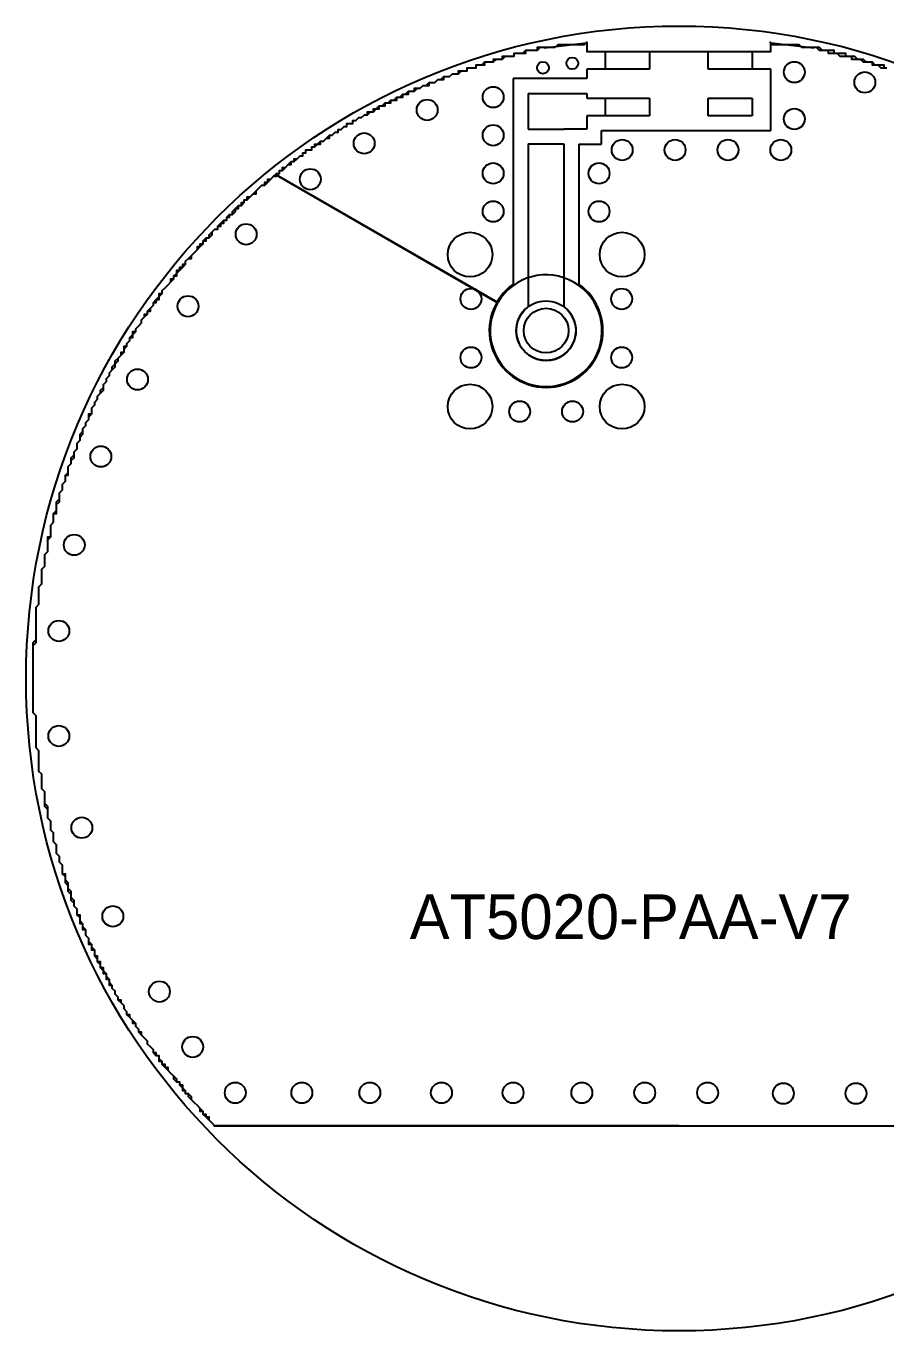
# Model space of a CAD drawing. Extents: x 17203.1 to 17247.6, y -30105.9 to -30061.4.
# Drawn here: x 17203.06 to 17232.37, y -30105.89 to -30061.38 of the extents above; entities that cross this region are included whole.
import ezdxf

# ---------------------------------------------------------------- set-up
doc = ezdxf.new("R2010")
doc.units = 0
for name, color, linetype in [('BOTTOM-METAL', 30, 'CONTINUOUS'), ('CUT', 7, 'CONTINUOUS'), ('HOLE', 7, 'CONTINUOUS'), ('LAND', 10, 'CONTINUOUS'), ('TEXT-TOP', 7, 'CONTINUOUS'), ('TOP-METAL', 5, 'CONTINUOUS'), ('VIA', 82, 'CONTINUOUS')]:
    doc.layers.add(name, color=color, linetype=linetype)

msp = doc.modelspace()

# ---------------------------------------------------------------- linework, layer by layer
at = {"layer": 'BOTTOM-METAL'}
for p, q in [((17219.137, -30070.814), (17211.577, -30066.449)), ((17219.14, -30070.81), (17211.581, -30066.446)), ((17225.316, -30098.885), (17209.463, -30098.885)), ((17225.316, -30098.885), (17241.169, -30098.885))]:
    msp.add_line(p, q, dxfattribs=at)
for points in [[(17220.72, -30062.117), (17222.182, -30061.947)], [(17222.182, -30061.947), (17222.182, -30062.239), (17228.45, -30062.239), (17228.45, -30061.947)], [(17228.45, -30061.947), (17229.912, -30062.117)]]:
    msp.add_lwpolyline(points, dxfattribs=at)
for points in [[(17211.6, -30066.4, 0), (17211.6, -30066.4, 0), (17211.7, -30066.4, 0), (17211.7, -30066.4, 0), (17211.7, -30066.3, 0), (17211.8, -30066.3, 0), (17211.8, -30066.3, 0), (17211.8, -30066.2, 0), (17211.9, -30066.2, 0), (17211.9, -30066.2, 0), (17211.9, -30066.2, 0), (17212, -30066.1, 0), (17212, -30066.1, 0), (17212.1, -30066.1, 0), (17212.1, -30066.1, 0), (17212.1, -30066, 0), (17212.2, -30066, 0), (17212.2, -30066, 0), (17212.2, -30065.9, 0), (17212.3, -30065.9, 0), (17212.3, -30065.9, 0), (17212.3, -30065.9, 0), (17212.4, -30065.8, 0), (17212.4, -30065.8, 0), (17212.5, -30065.8, 0), (17212.5, -30065.8, 0), (17212.5, -30065.7, 0), (17212.6, -30065.7, 0), (17212.6, -30065.7, 0), (17212.6, -30065.6, 0), (17212.7, -30065.6, 0), (17212.7, -30065.6, 0), (17212.8, -30065.6, 0), (17212.8, -30065.5, 0), (17212.8, -30065.5, 0), (17212.9, -30065.5, 0), (17212.9, -30065.5, 0), (17212.9, -30065.4, 0), (17213, -30065.4, 0), (17213, -30065.4, 0), (17213.1, -30065.4, 0), (17213.1, -30065.3, 0), (17213.1, -30065.3, 0), (17213.2, -30065.3, 0), (17213.2, -30065.3, 0), (17213.3, -30065.2, 0), (17213.3, -30065.2, 0), (17213.3, -30065.2, 0), (17213.4, -30065.2, 0), (17213.4, -30065.1, 0), (17213.4, -30065.1, 0), (17213.5, -30065.1, 0), (17213.5, -30065.1, 0), (17213.6, -30065, 0), (17213.6, -30065, 0), (17213.6, -30065, 0), (17213.7, -30065, 0), (17213.7, -30064.9, 0), (17213.8, -30064.9, 0), (17213.8, -30064.9, 0), (17213.8, -30064.9, 0), (17213.9, -30064.8, 0), (17213.9, -30064.8, 0), (17213.9, -30064.8, 0), (17214, -30064.8, 0), (17214, -30064.7, 0), (17214.1, -30064.7, 0), (17214.1, -30064.7, 0), (17214.1, -30064.7, 0), (17214.2, -30064.7, 0), (17214.2, -30064.6, 0), (17214.3, -30064.6, 0), (17214.3, -30064.6, 0), (17214.3, -30064.6, 0), (17214.4, -30064.5, 0), (17214.4, -30064.5, 0), (17214.5, -30064.5, 0), (17214.5, -30064.5, 0), (17214.5, -30064.5, 0), (17214.6, -30064.4, 0), (17214.6, -30064.4, 0), (17214.7, -30064.4, 0), (17214.7, -30064.4, 0), (17214.7, -30064.3, 0), (17214.8, -30064.3, 0), (17214.8, -30064.3, 0), (17214.9, -30064.3, 0), (17214.9, -30064.3, 0), (17214.9, -30064.2, 0), (17215, -30064.2, 0), (17215, -30064.2, 0), (17215.1, -30064.2, 0), (17215.1, -30064.1, 0), (17215.1, -30064.1, 0), (17215.2, -30064.1, 0), (17215.2, -30064.1, 0), (17215.3, -30064.1, 0), (17215.3, -30064, 0), (17215.3, -30064, 0), (17215.4, -30064, 0), (17215.4, -30064, 0), (17215.5, -30064, 0), (17215.5, -30063.9, 0), (17215.6, -30063.9, 0), (17215.6, -30063.9, 0), (17215.6, -30063.9, 0), (17215.7, -30063.9, 0), (17215.7, -30063.8, 0), (17215.8, -30063.8, 0), (17215.8, -30063.8, 0), (17215.8, -30063.8, 0), (17215.9, -30063.8, 0), (17215.9, -30063.7, 0), (17216, -30063.7, 0), (17216, -30063.7, 0), (17216, -30063.7, 0), (17216.1, -30063.7, 0), (17216.1, -30063.6, 0), (17216.2, -30063.6, 0), (17216.2, -30063.6, 0), (17216.3, -30063.6, 0), (17216.3, -30063.6, 0), (17216.3, -30063.5, 0), (17216.4, -30063.5, 0), (17216.4, -30063.5, 0), (17216.5, -30063.5, 0), (17216.5, -30063.5, 0), (17216.5, -30063.5, 0), (17216.6, -30063.4, 0), (17216.6, -30063.4, 0), (17216.7, -30063.4, 0), (17216.7, -30063.4, 0), (17216.8, -30063.4, 0), (17216.8, -30063.3, 0), (17216.8, -30063.3, 0), (17216.9, -30063.3, 0), (17216.9, -30063.3, 0), (17217, -30063.3, 0), (17217, -30063.3, 0), (17217.1, -30063.2, 0), (17217.1, -30063.2, 0), (17217.1, -30063.2, 0), (17217.2, -30063.2, 0), (17217.2, -30063.2, 0), (17217.3, -30063.2, 0), (17217.3, -30063.1, 0), (17217.4, -30063.1, 0), (17217.4, -30063.1, 0), (17217.4, -30063.1, 0), (17217.5, -30063.1, 0), (17217.5, -30063.1, 0), (17217.6, -30063, 0), (17217.6, -30063, 0), (17217.7, -30063, 0), (17217.7, -30063, 0), (17217.7, -30063, 0), (17217.8, -30063, 0), (17217.8, -30062.9, 0), (17217.9, -30062.9, 0), (17217.9, -30062.9, 0), (17218, -30062.9, 0), (17218, -30062.9, 0), (17218, -30062.9, 0), (17218.1, -30062.9, 0), (17218.1, -30062.8, 0), (17218.2, -30062.8, 0), (17218.2, -30062.8, 0), (17218.3, -30062.8, 0), (17218.3, -30062.8, 0), (17218.3, -30062.8, 0), (17218.4, -30062.8, 0), (17218.4, -30062.7, 0), (17218.5, -30062.7, 0), (17218.5, -30062.7, 0), (17218.6, -30062.7, 0), (17218.6, -30062.7, 0), (17218.6, -30062.7, 0), (17218.7, -30062.7, 0), (17218.7, -30062.6, 0), (17218.8, -30062.6, 0), (17218.8, -30062.6, 0), (17218.9, -30062.6, 0), (17218.9, -30062.6, 0), (17219, -30062.6, 0), (17219, -30062.6, 0), (17219, -30062.5, 0), (17219.1, -30062.5, 0), (17219.1, -30062.5, 0), (17219.2, -30062.5, 0), (17219.2, -30062.5, 0), (17219.3, -30062.5, 0), (17219.3, -30062.5, 0), (17219.3, -30062.4, 0), (17219.4, -30062.4, 0), (17219.4, -30062.4, 0), (17219.5, -30062.4, 0), (17219.5, -30062.4, 0), (17219.6, -30062.4, 0), (17219.6, -30062.4, 0), (17219.7, -30062.4, 0), (17219.7, -30062.3, 0), (17219.7, -30062.3, 0), (17219.8, -30062.3, 0), (17219.8, -30062.3, 0), (17219.9, -30062.3, 0), (17219.9, -30062.3, 0), (17220, -30062.3, 0), (17220, -30062.3, 0), (17220.1, -30062.3, 0), (17220.1, -30062.2, 0), (17220.1, -30062.2, 0), (17220.2, -30062.2, 0), (17220.2, -30062.2, 0), (17220.3, -30062.2, 0), (17220.3, -30062.2, 0), (17220.4, -30062.2, 0), (17220.4, -30062.2, 0), (17220.5, -30062.2, 0), (17220.5, -30062.2, 0), (17220.5, -30062.1, 0), (17220.6, -30062.1, 0), (17220.6, -30062.1, 0), (17220.7, -30062.1, 0), (17220.7, -30062.1, 0), (17220.8, -30062.1, 0), (17220.8, -30062.1, 0), (17220.9, -30062.1, 0), (17220.9, -30062.1, 0), (17221, -30062.1, 0), (17221, -30062.1, 0), (17221, -30062.1, 0), (17221.1, -30062.1, 0), (17221.1, -30062.1, 0), (17221.2, -30062, 0), (17221.2, -30062, 0), (17221.3, -30062, 0), (17221.3, -30062, 0), (17221.4, -30062, 0), (17221.4, -30062, 0), (17221.5, -30062, 0), (17221.5, -30062, 0), (17221.5, -30062, 0), (17221.6, -30062, 0), (17221.6, -30062, 0), (17221.7, -30062, 0), (17221.7, -30062, 0), (17221.8, -30062, 0), (17221.8, -30062, 0), (17221.9, -30062, 0), (17221.9, -30062, 0), (17222, -30062, 0), (17222, -30062, 0), (17222, -30062, 0), (17222.1, -30062, 0), (17222.1, -30062, 0), (17222.2, -30061.9, 0)], [(17228.4, -30061.9, 0), (17228.5, -30062, 0), (17228.6, -30062, 0), (17228.7, -30062, 0), (17228.8, -30062, 0), (17228.8, -30062, 0), (17228.9, -30062, 0), (17229, -30062, 0), (17229.1, -30062, 0), (17229.2, -30062, 0), (17229.2, -30062, 0), (17229.3, -30062, 0), (17229.4, -30062, 0), (17229.5, -30062.1, 0), (17229.6, -30062.1, 0), (17229.6, -30062.1, 0), (17229.7, -30062.1, 0), (17229.8, -30062.1, 0), (17229.9, -30062.1, 0), (17229.9, -30062.1, 0), (17230, -30062.1, 0), (17230.1, -30062.1, 0), (17230.2, -30062.2, 0), (17230.3, -30062.2, 0), (17230.3, -30062.2, 0), (17230.4, -30062.2, 0), (17230.5, -30062.2, 0), (17230.6, -30062.2, 0), (17230.6, -30062.3, 0), (17230.7, -30062.3, 0), (17230.8, -30062.3, 0), (17230.9, -30062.3, 0), (17231, -30062.3, 0), (17231, -30062.4, 0), (17231.1, -30062.4, 0), (17231.2, -30062.4, 0), (17231.3, -30062.4, 0), (17231.3, -30062.4, 0), (17231.4, -30062.5, 0), (17231.5, -30062.5, 0), (17231.6, -30062.5, 0), (17231.6, -30062.5, 0), (17231.7, -30062.6, 0), (17231.8, -30062.6, 0), (17231.9, -30062.6, 0), (17231.9, -30062.6, 0), (17232, -30062.7, 0), (17232.1, -30062.7, 0), (17232.2, -30062.7, 0), (17232.3, -30062.7, 0), (17232.3, -30062.8, 0), (17232.4, -30062.8, 0)], [(17209.5, -30098.9, 0), (17209.4, -30098.8, 0), (17209.3, -30098.7, 0), (17209.3, -30098.6, 0), (17209.2, -30098.6, 0), (17209.1, -30098.5, 0), (17209.1, -30098.4, 0), (17209, -30098.3, 0), (17208.9, -30098.2, 0), (17208.9, -30098.2, 0), (17208.8, -30098.1, 0), (17208.7, -30098, 0), (17208.7, -30097.9, 0), (17208.6, -30097.8, 0), (17208.5, -30097.8, 0), (17208.5, -30097.7, 0), (17208.4, -30097.6, 0), (17208.3, -30097.5, 0), (17208.3, -30097.4, 0), (17208.2, -30097.4, 0), (17208.1, -30097.3, 0), (17208.1, -30097.2, 0), (17208, -30097.1, 0), (17207.9, -30097, 0), (17207.9, -30096.9, 0), (17207.8, -30096.9, 0), (17207.7, -30096.8, 0), (17207.7, -30096.7, 0), (17207.6, -30096.6, 0), (17207.6, -30096.5, 0), (17207.5, -30096.5, 0), (17207.4, -30096.4, 0), (17207.4, -30096.3, 0), (17207.3, -30096.2, 0), (17207.2, -30096.1, 0), (17207.2, -30096, 0), (17207.1, -30095.9, 0), (17207.1, -30095.9, 0), (17207, -30095.8, 0), (17206.9, -30095.7, 0), (17206.9, -30095.6, 0), (17206.8, -30095.5, 0), (17206.8, -30095.4, 0), (17206.7, -30095.3, 0), (17206.7, -30095.3, 0), (17206.6, -30095.2, 0), (17206.5, -30095.1, 0), (17206.5, -30095, 0), (17206.4, -30094.9, 0), (17206.4, -30094.8, 0), (17206.3, -30094.7, 0), (17206.3, -30094.6, 0), (17206.2, -30094.6, 0), (17206.2, -30094.5, 0), (17206.1, -30094.4, 0), (17206.1, -30094.3, 0), (17206, -30094.2, 0), (17206, -30094.1, 0), (17205.9, -30094, 0), (17205.9, -30093.9, 0), (17205.8, -30093.8, 0), (17205.8, -30093.7, 0), (17205.7, -30093.6, 0), (17205.7, -30093.6, 0), (17205.6, -30093.5, 0), (17205.6, -30093.4, 0), (17205.5, -30093.3, 0), (17205.5, -30093.2, 0), (17205.4, -30093.1, 0), (17205.4, -30093, 0), (17205.4, -30092.9, 0), (17205.3, -30092.8, 0), (17205.3, -30092.7, 0), (17205.2, -30092.6, 0), (17205.2, -30092.5, 0), (17205.1, -30092.4, 0), (17205.1, -30092.3, 0), (17205.1, -30092.2, 0), (17205, -30092.1, 0), (17205, -30092, 0), (17204.9, -30091.9, 0), (17204.9, -30091.8, 0), (17204.9, -30091.7, 0), (17204.8, -30091.7, 0), (17204.8, -30091.6, 0), (17204.8, -30091.5, 0), (17204.7, -30091.4, 0), (17204.7, -30091.3, 0), (17204.6, -30091.2, 0), (17204.6, -30091.1, 0), (17204.6, -30091, 0), (17204.5, -30090.9, 0), (17204.5, -30090.8, 0), (17204.5, -30090.7, 0), (17204.4, -30090.6, 0), (17204.4, -30090.5, 0), (17204.4, -30090.4, 0), (17204.3, -30090.3, 0), (17204.3, -30090.2, 0), (17204.3, -30090.1, 0), (17204.3, -30090, 0), (17204.2, -30089.9, 0), (17204.2, -30089.8, 0), (17204.2, -30089.7, 0), (17204.1, -30089.6, 0), (17204.1, -30089.5, 0), (17204.1, -30089.4, 0), (17204.1, -30089.3, 0), (17204, -30089.2, 0), (17204, -30089.1, 0), (17204, -30089, 0), (17204, -30088.9, 0), (17203.9, -30088.8, 0), (17203.9, -30088.7, 0), (17203.9, -30088.6, 0), (17203.9, -30088.5, 0), (17203.8, -30088.4, 0), (17203.8, -30088.3, 0), (17203.8, -30088.2, 0), (17203.8, -30088.1, 0), (17203.7, -30088, 0), (17203.7, -30087.9, 0), (17203.7, -30087.8, 0), (17203.7, -30087.7, 0), (17203.7, -30087.5, 0), (17203.6, -30087.4, 0), (17203.6, -30087.3, 0), (17203.6, -30087.2, 0), (17203.6, -30087.1, 0), (17203.6, -30087, 0), (17203.6, -30086.9, 0), (17203.5, -30086.8, 0), (17203.5, -30086.7, 0), (17203.5, -30086.6, 0), (17203.5, -30086.5, 0), (17203.5, -30086.4, 0), (17203.5, -30086.3, 0), (17203.5, -30086.2, 0), (17203.5, -30086.1, 0), (17203.4, -30086, 0), (17203.4, -30085.9, 0), (17203.4, -30085.8, 0), (17203.4, -30085.7, 0), (17203.4, -30085.6, 0), (17203.4, -30085.5, 0), (17203.4, -30085.4, 0), (17203.4, -30085.3, 0), (17203.4, -30085.2, 0), (17203.4, -30085.1, 0), (17203.4, -30085, 0), (17203.4, -30084.9, 0), (17203.3, -30084.8, 0), (17203.3, -30084.6, 0), (17203.3, -30084.5, 0), (17203.3, -30084.4, 0), (17203.3, -30084.3, 0), (17203.3, -30084.2, 0), (17203.3, -30084.1, 0), (17203.3, -30084, 0), (17203.3, -30083.9, 0), (17203.3, -30083.8, 0), (17203.3, -30083.7, 0), (17203.3, -30083.6, 0), (17203.3, -30083.5, 0), (17203.3, -30083.4, 0), (17203.3, -30083.3, 0), (17203.3, -30083.2, 0), (17203.3, -30083.1, 0), (17203.3, -30083, 0), (17203.3, -30082.9, 0), (17203.3, -30082.8, 0), (17203.3, -30082.7, 0), (17203.3, -30082.6, 0), (17203.3, -30082.5, 0), (17203.4, -30082.4, 0), (17203.4, -30082.3, 0), (17203.4, -30082.1, 0), (17203.4, -30082, 0), (17203.4, -30081.9, 0), (17203.4, -30081.8, 0), (17203.4, -30081.7, 0), (17203.4, -30081.6, 0), (17203.4, -30081.5, 0), (17203.4, -30081.4, 0), (17203.4, -30081.3, 0), (17203.4, -30081.2, 0), (17203.5, -30081.1, 0), (17203.5, -30081, 0), (17203.5, -30080.9, 0), (17203.5, -30080.8, 0), (17203.5, -30080.7, 0), (17203.5, -30080.6, 0), (17203.5, -30080.5, 0), (17203.6, -30080.4, 0), (17203.6, -30080.3, 0), (17203.6, -30080.2, 0), (17203.6, -30080.1, 0), (17203.6, -30080, 0), (17203.6, -30079.9, 0), (17203.7, -30079.8, 0), (17203.7, -30079.7, 0), (17203.7, -30079.6, 0), (17203.7, -30079.5, 0), (17203.7, -30079.4, 0), (17203.8, -30079.3, 0), (17203.8, -30079.2, 0), (17203.8, -30079.1, 0), (17203.8, -30079, 0), (17203.8, -30078.9, 0), (17203.9, -30078.8, 0), (17203.9, -30078.6, 0), (17203.9, -30078.5, 0), (17203.9, -30078.4, 0), (17204, -30078.3, 0), (17204, -30078.2, 0), (17204, -30078.1, 0), (17204, -30078, 0), (17204.1, -30077.9, 0), (17204.1, -30077.8, 0), (17204.1, -30077.7, 0), (17204.1, -30077.6, 0), (17204.2, -30077.5, 0), (17204.2, -30077.4, 0), (17204.2, -30077.3, 0), (17204.3, -30077.2, 0), (17204.3, -30077.1, 0), (17204.3, -30077, 0), (17204.4, -30076.9, 0), (17204.4, -30076.8, 0), (17204.4, -30076.7, 0), (17204.5, -30076.6, 0), (17204.5, -30076.5, 0), (17204.5, -30076.4, 0), (17204.6, -30076.3, 0), (17204.6, -30076.3, 0), (17204.6, -30076.2, 0), (17204.7, -30076.1, 0), (17204.7, -30076, 0), (17204.7, -30075.9, 0), (17204.8, -30075.8, 0), (17204.8, -30075.7, 0), (17204.8, -30075.6, 0), (17204.9, -30075.5, 0), (17204.9, -30075.4, 0), (17205, -30075.3, 0), (17205, -30075.2, 0), (17205, -30075.1, 0), (17205.1, -30075, 0), (17205.1, -30074.9, 0), (17205.2, -30074.8, 0), (17205.2, -30074.7, 0), (17205.3, -30074.6, 0), (17205.3, -30074.5, 0), (17205.3, -30074.4, 0), (17205.4, -30074.3, 0), (17205.4, -30074.2, 0), (17205.5, -30074.1, 0), (17205.5, -30074, 0), (17205.6, -30073.9, 0), (17205.6, -30073.9, 0), (17205.7, -30073.8, 0), (17205.7, -30073.7, 0), (17205.7, -30073.6, 0), (17205.8, -30073.5, 0), (17205.8, -30073.4, 0), (17205.9, -30073.3, 0), (17205.9, -30073.2, 0), (17206, -30073.1, 0), (17206, -30073, 0), (17206.1, -30072.9, 0), (17206.1, -30072.8, 0), (17206.2, -30072.7, 0), (17206.2, -30072.7, 0), (17206.3, -30072.6, 0), (17206.4, -30072.5, 0), (17206.4, -30072.4, 0), (17206.5, -30072.3, 0), (17206.5, -30072.2, 0), (17206.6, -30072.1, 0), (17206.6, -30072, 0), (17206.7, -30071.9, 0), (17206.7, -30071.9, 0), (17206.8, -30071.8, 0), (17206.8, -30071.7, 0), (17206.9, -30071.6, 0), (17207, -30071.5, 0), (17207, -30071.4, 0), (17207.1, -30071.3, 0), (17207.1, -30071.2, 0), (17207.2, -30071.2, 0), (17207.2, -30071.1, 0), (17207.3, -30071, 0), (17207.4, -30070.9, 0), (17207.4, -30070.8, 0), (17207.5, -30070.7, 0), (17207.6, -30070.7, 0), (17207.6, -30070.6, 0), (17207.7, -30070.5, 0), (17207.7, -30070.4, 0), (17207.8, -30070.3, 0), (17207.9, -30070.2, 0), (17207.9, -30070.2, 0), (17208, -30070.1, 0), (17208.1, -30070, 0), (17208.1, -30069.9, 0), (17208.2, -30069.8, 0), (17208.3, -30069.7, 0), (17208.3, -30069.7, 0), (17208.4, -30069.6, 0), (17208.5, -30069.5, 0), (17208.5, -30069.4, 0), (17208.6, -30069.3, 0), (17208.7, -30069.3, 0), (17208.7, -30069.2, 0), (17208.8, -30069.1, 0), (17208.9, -30069, 0), (17208.9, -30069, 0), (17209, -30068.9, 0), (17209.1, -30068.8, 0), (17209.1, -30068.7, 0), (17209.2, -30068.6, 0), (17209.3, -30068.6, 0), (17209.4, -30068.5, 0), (17209.4, -30068.4, 0), (17209.5, -30068.3, 0), (17209.6, -30068.3, 0), (17209.6, -30068.2, 0), (17209.7, -30068.1, 0), (17209.8, -30068, 0), (17209.9, -30068, 0), (17209.9, -30067.9, 0), (17210, -30067.8, 0), (17210.1, -30067.8, 0), (17210.2, -30067.7, 0), (17210.2, -30067.6, 0), (17210.3, -30067.5, 0), (17210.4, -30067.5, 0), (17210.5, -30067.4, 0), (17210.5, -30067.3, 0), (17210.6, -30067.3, 0), (17210.7, -30067.2, 0), (17210.8, -30067.1, 0), (17210.9, -30067.1, 0), (17210.9, -30067, 0), (17211, -30066.9, 0), (17211.1, -30066.8, 0), (17211.2, -30066.8, 0), (17211.3, -30066.7, 0), (17211.3, -30066.6, 0), (17211.4, -30066.6, 0), (17211.5, -30066.5, 0), (17211.6, -30066.4, 0)]]:
    msp.add_polyline3d(points, dxfattribs=at)
msp.add_circle((17220.787, -30071.767), 1.016, dxfattribs=at)
msp.add_arc((17220.787, -30071.767), 1.905, 150, 149.8472, dxfattribs=at)
at = {"layer": 'CUT'}
msp.add_circle((17225.316, -30083.631), 22.254, dxfattribs=at)
at = {"layer": 'HOLE'}
for centre in [(17218.198, -30069.173), (17223.38, -30069.173), (17220.789, -30071.764), (17218.198, -30074.355), (17223.38, -30074.355)]:
    msp.add_circle(centre, 0.762, dxfattribs=at)
at = {"layer": 'LAND'}
for p, q in [((17222.816, -30062.239), (17224.316, -30062.239)), ((17222.816, -30062.841), (17222.816, -30062.239)), ((17224.316, -30062.239), (17224.316, -30062.841)), ((17226.316, -30062.239), (17227.816, -30062.239)), ((17226.316, -30062.841), (17226.316, -30062.239)), ((17227.816, -30062.239), (17227.816, -30062.841)), ((17224.316, -30062.841), (17222.816, -30062.841)), ((17227.816, -30062.841), (17226.316, -30062.841)), ((17222.816, -30063.841), (17224.316, -30063.841)), ((17222.816, -30064.443), (17222.816, -30063.841)), ((17224.316, -30063.841), (17224.316, -30064.443)), ((17226.316, -30063.841), (17227.816, -30063.841)), ((17226.316, -30064.443), (17226.316, -30063.841)), ((17227.816, -30063.841), (17227.816, -30064.443)), ((17224.316, -30064.443), (17222.816, -30064.443)), ((17227.816, -30064.443), (17226.316, -30064.443))]:
    msp.add_line(p, q, dxfattribs=at)
at = {"layer": 'TOP-METAL'}
for p, q in [((17222.182, -30061.947), (17222.182, -30062.239)), ((17228.45, -30062.239), (17228.45, -30061.947)), ((17222.182, -30062.239), (17224.316, -30062.239)), ((17224.316, -30062.239), (17224.316, -30062.841)), ((17226.316, -30062.841), (17226.316, -30062.239)), ((17226.316, -30062.239), (17228.45, -30062.239)), ((17224.316, -30062.841), (17222.182, -30062.841)), ((17222.182, -30062.841), (17222.182, -30063.167)), ((17228.45, -30062.841), (17226.316, -30062.841)), ((17228.45, -30064.943), (17228.45, -30062.841)), ((17219.671, -30063.162), (17219.671, -30070.18)), ((17222.182, -30063.167), (17219.671, -30063.167)), ((17220.179, -30063.675), (17222.182, -30063.675)), ((17220.179, -30063.675), (17220.179, -30064.895)), ((17222.182, -30063.675), (17222.182, -30063.841)), ((17222.182, -30063.841), (17224.316, -30063.841)), ((17224.316, -30063.841), (17224.316, -30064.443)), ((17226.316, -30063.841), (17227.816, -30063.841)), ((17226.316, -30064.443), (17226.316, -30063.841)), ((17227.816, -30063.841), (17227.816, -30064.443)), ((17224.316, -30064.443), (17222.182, -30064.443)), ((17222.182, -30064.443), (17222.182, -30064.895)), ((17227.816, -30064.443), (17226.316, -30064.443)), ((17220.179, -30064.895), (17221.398, -30064.895)), ((17222.182, -30064.895), (17221.398, -30064.895)), ((17222.682, -30065.403), (17222.682, -30064.943)), ((17222.682, -30064.943), (17228.45, -30064.943)), ((17220.179, -30065.395), (17220.179, -30070.946)), ((17220.179, -30065.395), (17221.398, -30065.395)), ((17221.398, -30065.395), (17221.398, -30070.946)), ((17221.906, -30065.403), (17222.682, -30065.403)), ((17221.906, -30065.403), (17221.906, -30070.18)), ((17209.463, -30098.885), (17241.169, -30098.885))]:
    msp.add_line(p, q, dxfattribs=at)
for points in [[(17220.72, -30062.117), (17222.182, -30061.947)], [(17228.45, -30061.947), (17229.912, -30062.117)]]:
    msp.add_lwpolyline(points, dxfattribs=at)
for points in [[(17209.5, -30098.9, 0), (17209.4, -30098.8, 0), (17209.4, -30098.8, 0), (17209.3, -30098.7, 0), (17209.3, -30098.7, 0), (17209.2, -30098.6, 0), (17209.2, -30098.5, 0), (17209.1, -30098.5, 0), (17209.1, -30098.4, 0), (17209, -30098.4, 0), (17209, -30098.3, 0), (17208.9, -30098.2, 0), (17208.9, -30098.2, 0), (17208.8, -30098.1, 0), (17208.8, -30098.1, 0), (17208.7, -30098, 0), (17208.7, -30098, 0), (17208.6, -30097.9, 0), (17208.6, -30097.8, 0), (17208.5, -30097.8, 0), (17208.5, -30097.7, 0), (17208.4, -30097.7, 0), (17208.4, -30097.6, 0), (17208.4, -30097.5, 0), (17208.3, -30097.5, 0), (17208.3, -30097.4, 0), (17208.2, -30097.4, 0), (17208.2, -30097.3, 0), (17208.1, -30097.2, 0), (17208.1, -30097.2, 0), (17208, -30097.1, 0), (17208, -30097.1, 0), (17207.9, -30097, 0), (17207.9, -30097, 0), (17207.8, -30096.9, 0), (17207.8, -30096.8, 0), (17207.7, -30096.8, 0), (17207.7, -30096.7, 0), (17207.6, -30096.7, 0), (17207.6, -30096.6, 0), (17207.6, -30096.5, 0), (17207.5, -30096.5, 0), (17207.5, -30096.4, 0), (17207.4, -30096.4, 0), (17207.4, -30096.3, 0), (17207.3, -30096.2, 0), (17207.3, -30096.2, 0), (17207.2, -30096.1, 0), (17207.2, -30096, 0), (17207.2, -30096, 0), (17207.1, -30095.9, 0), (17207.1, -30095.9, 0), (17207, -30095.8, 0), (17207, -30095.7, 0), (17206.9, -30095.7, 0), (17206.9, -30095.6, 0), (17206.9, -30095.6, 0), (17206.8, -30095.5, 0), (17206.8, -30095.4, 0), (17206.7, -30095.4, 0), (17206.7, -30095.3, 0), (17206.6, -30095.2, 0), (17206.6, -30095.2, 0), (17206.6, -30095.1, 0), (17206.5, -30095.1, 0), (17206.5, -30095, 0), (17206.4, -30094.9, 0), (17206.4, -30094.9, 0), (17206.4, -30094.8, 0), (17206.3, -30094.7, 0), (17206.3, -30094.7, 0), (17206.2, -30094.6, 0), (17206.2, -30094.5, 0), (17206.2, -30094.5, 0), (17206.1, -30094.4, 0), (17206.1, -30094.3, 0), (17206.1, -30094.3, 0), (17206, -30094.2, 0), (17206, -30094.1, 0), (17205.9, -30094.1, 0), (17205.9, -30094, 0), (17205.9, -30093.9, 0), (17205.8, -30093.9, 0), (17205.8, -30093.8, 0), (17205.8, -30093.7, 0), (17205.7, -30093.7, 0), (17205.7, -30093.6, 0), (17205.7, -30093.5, 0), (17205.6, -30093.5, 0), (17205.6, -30093.4, 0), (17205.6, -30093.3, 0), (17205.5, -30093.3, 0), (17205.5, -30093.2, 0), (17205.5, -30093.1, 0), (17205.4, -30093.1, 0), (17205.4, -30093, 0), (17205.4, -30092.9, 0), (17205.3, -30092.9, 0), (17205.3, -30092.8, 0), (17205.3, -30092.7, 0), (17205.2, -30092.7, 0), (17205.2, -30092.6, 0), (17205.2, -30092.5, 0), (17205.2, -30092.5, 0), (17205.1, -30092.4, 0), (17205.1, -30092.3, 0), (17205.1, -30092.2, 0), (17205, -30092.2, 0), (17205, -30092.1, 0), (17205, -30092, 0), (17204.9, -30092, 0), (17204.9, -30091.9, 0), (17204.9, -30091.8, 0), (17204.9, -30091.8, 0), (17204.8, -30091.7, 0), (17204.8, -30091.6, 0), (17204.8, -30091.5, 0), (17204.8, -30091.5, 0), (17204.7, -30091.4, 0), (17204.7, -30091.3, 0), (17204.7, -30091.3, 0), (17204.7, -30091.2, 0), (17204.6, -30091.1, 0), (17204.6, -30091, 0), (17204.6, -30091, 0), (17204.6, -30090.9, 0), (17204.5, -30090.8, 0), (17204.5, -30090.8, 0), (17204.5, -30090.7, 0), (17204.5, -30090.6, 0), (17204.4, -30090.5, 0), (17204.4, -30090.5, 0), (17204.4, -30090.4, 0), (17204.4, -30090.3, 0), (17204.3, -30090.3, 0), (17204.3, -30090.2, 0), (17204.3, -30090.1, 0), (17204.3, -30090, 0), (17204.3, -30090, 0), (17204.2, -30089.9, 0), (17204.2, -30089.8, 0), (17204.2, -30089.7, 0), (17204.2, -30089.7, 0), (17204.1, -30089.6, 0), (17204.1, -30089.5, 0), (17204.1, -30089.5, 0), (17204.1, -30089.4, 0), (17204.1, -30089.3, 0), (17204, -30089.2, 0), (17204, -30089.2, 0), (17204, -30089.1, 0), (17204, -30089, 0), (17204, -30088.9, 0), (17204, -30088.9, 0), (17203.9, -30088.8, 0), (17203.9, -30088.7, 0), (17203.9, -30088.6, 0), (17203.9, -30088.6, 0), (17203.9, -30088.5, 0), (17203.8, -30088.4, 0), (17203.8, -30088.4, 0), (17203.8, -30088.3, 0), (17203.8, -30088.2, 0), (17203.8, -30088.1, 0), (17203.8, -30088.1, 0), (17203.8, -30088, 0), (17203.7, -30087.9, 0), (17203.7, -30087.8, 0), (17203.7, -30087.8, 0), (17203.7, -30087.7, 0), (17203.7, -30087.6, 0), (17203.7, -30087.5, 0), (17203.7, -30087.5, 0), (17203.6, -30087.4, 0), (17203.6, -30087.3, 0), (17203.6, -30087.2, 0), (17203.6, -30087.2, 0), (17203.6, -30087.1, 0), (17203.6, -30087, 0), (17203.6, -30086.9, 0), (17203.6, -30086.9, 0), (17203.5, -30086.8, 0), (17203.5, -30086.7, 0), (17203.5, -30086.6, 0), (17203.5, -30086.6, 0), (17203.5, -30086.5, 0), (17203.5, -30086.4, 0), (17203.5, -30086.3, 0), (17203.5, -30086.3, 0), (17203.5, -30086.2, 0), (17203.5, -30086.1, 0), (17203.4, -30086, 0), (17203.4, -30086, 0), (17203.4, -30085.9, 0), (17203.4, -30085.8, 0), (17203.4, -30085.7, 0), (17203.4, -30085.7, 0), (17203.4, -30085.6, 0), (17203.4, -30085.5, 0), (17203.4, -30085.4, 0), (17203.4, -30085.4, 0), (17203.4, -30085.3, 0), (17203.4, -30085.2, 0), (17203.4, -30085.1, 0), (17203.4, -30085.1, 0), (17203.4, -30085, 0), (17203.4, -30084.9, 0), (17203.3, -30084.8, 0), (17203.3, -30084.8, 0), (17203.3, -30084.7, 0), (17203.3, -30084.6, 0), (17203.3, -30084.5, 0), (17203.3, -30084.5, 0), (17203.3, -30084.4, 0), (17203.3, -30084.3, 0), (17203.3, -30084.2, 0), (17203.3, -30084.2, 0), (17203.3, -30084.1, 0), (17203.3, -30084, 0), (17203.3, -30083.9, 0), (17203.3, -30083.9, 0), (17203.3, -30083.8, 0), (17203.3, -30083.7, 0), (17203.3, -30083.6, 0), (17203.3, -30083.6, 0), (17203.3, -30083.5, 0), (17203.3, -30083.4, 0), (17203.3, -30083.3, 0), (17203.3, -30083.3, 0), (17203.3, -30083.2, 0), (17203.3, -30083.1, 0), (17203.3, -30083, 0), (17203.3, -30083, 0), (17203.3, -30082.9, 0), (17203.3, -30082.8, 0), (17203.3, -30082.7, 0), (17203.3, -30082.7, 0), (17203.3, -30082.6, 0), (17203.3, -30082.5, 0), (17203.3, -30082.4, 0), (17203.4, -30082.3, 0), (17203.4, -30082.3, 0), (17203.4, -30082.2, 0), (17203.4, -30082.1, 0), (17203.4, -30082, 0), (17203.4, -30082, 0), (17203.4, -30081.9, 0), (17203.4, -30081.8, 0), (17203.4, -30081.7, 0), (17203.4, -30081.7, 0), (17203.4, -30081.6, 0), (17203.4, -30081.5, 0), (17203.4, -30081.4, 0), (17203.4, -30081.4, 0), (17203.4, -30081.3, 0), (17203.4, -30081.2, 0), (17203.5, -30081.1, 0), (17203.5, -30081.1, 0), (17203.5, -30081, 0), (17203.5, -30080.9, 0), (17203.5, -30080.8, 0), (17203.5, -30080.8, 0), (17203.5, -30080.7, 0), (17203.5, -30080.6, 0), (17203.5, -30080.5, 0), (17203.5, -30080.5, 0), (17203.6, -30080.4, 0), (17203.6, -30080.3, 0), (17203.6, -30080.2, 0), (17203.6, -30080.2, 0), (17203.6, -30080.1, 0), (17203.6, -30080, 0), (17203.6, -30080, 0), (17203.6, -30079.9, 0), (17203.7, -30079.8, 0), (17203.7, -30079.7, 0), (17203.7, -30079.7, 0), (17203.7, -30079.6, 0), (17203.7, -30079.5, 0), (17203.7, -30079.4, 0), (17203.7, -30079.4, 0), (17203.8, -30079.3, 0), (17203.8, -30079.2, 0), (17203.8, -30079.1, 0), (17203.8, -30079.1, 0), (17203.8, -30079, 0), (17203.8, -30078.9, 0), (17203.8, -30078.8, 0), (17203.9, -30078.8, 0), (17203.9, -30078.7, 0), (17203.9, -30078.6, 0), (17203.9, -30078.5, 0), (17203.9, -30078.5, 0), (17203.9, -30078.4, 0), (17204, -30078.3, 0), (17204, -30078.3, 0), (17204, -30078.2, 0), (17204, -30078.1, 0), (17204, -30078, 0), (17204.1, -30078, 0), (17204.1, -30077.9, 0), (17204.1, -30077.8, 0), (17204.1, -30077.7, 0), (17204.1, -30077.7, 0), (17204.2, -30077.6, 0), (17204.2, -30077.5, 0), (17204.2, -30077.5, 0), (17204.2, -30077.4, 0), (17204.2, -30077.3, 0), (17204.3, -30077.2, 0), (17204.3, -30077.2, 0), (17204.3, -30077.1, 0), (17204.3, -30077, 0), (17204.4, -30076.9, 0), (17204.4, -30076.9, 0), (17204.4, -30076.8, 0), (17204.4, -30076.7, 0), (17204.5, -30076.7, 0), (17204.5, -30076.6, 0), (17204.5, -30076.5, 0), (17204.5, -30076.4, 0), (17204.5, -30076.4, 0), (17204.6, -30076.3, 0), (17204.6, -30076.2, 0), (17204.6, -30076.2, 0), (17204.6, -30076.1, 0), (17204.7, -30076, 0), (17204.7, -30075.9, 0), (17204.7, -30075.9, 0), (17204.8, -30075.8, 0), (17204.8, -30075.7, 0), (17204.8, -30075.7, 0), (17204.8, -30075.6, 0), (17204.9, -30075.5, 0), (17204.9, -30075.5, 0), (17204.9, -30075.4, 0), (17204.9, -30075.3, 0), (17205, -30075.2, 0), (17205, -30075.2, 0), (17205, -30075.1, 0), (17205.1, -30075, 0), (17205.1, -30075, 0), (17205.1, -30074.9, 0), (17205.2, -30074.8, 0), (17205.2, -30074.8, 0), (17205.2, -30074.7, 0), (17205.2, -30074.6, 0), (17205.3, -30074.6, 0), (17205.3, -30074.5, 0), (17205.3, -30074.4, 0), (17205.4, -30074.3, 0), (17205.4, -30074.3, 0), (17205.4, -30074.2, 0), (17205.5, -30074.1, 0), (17205.5, -30074.1, 0), (17205.5, -30074, 0), (17205.6, -30073.9, 0), (17205.6, -30073.9, 0), (17205.6, -30073.8, 0), (17205.7, -30073.7, 0), (17205.7, -30073.7, 0), (17205.7, -30073.6, 0), (17205.8, -30073.5, 0), (17205.8, -30073.5, 0), (17205.8, -30073.4, 0), (17205.9, -30073.3, 0), (17205.9, -30073.3, 0), (17205.9, -30073.2, 0), (17206, -30073.1, 0), (17206, -30073.1, 0), (17206.1, -30073, 0), (17206.1, -30072.9, 0), (17206.1, -30072.9, 0), (17206.2, -30072.8, 0), (17206.2, -30072.7, 0), (17206.2, -30072.7, 0), (17206.3, -30072.6, 0), (17206.3, -30072.5, 0), (17206.4, -30072.5, 0), (17206.4, -30072.4, 0), (17206.4, -30072.3, 0), (17206.5, -30072.3, 0), (17206.5, -30072.2, 0), (17206.5, -30072.2, 0), (17206.6, -30072.1, 0), (17206.6, -30072, 0), (17206.7, -30072, 0), (17206.7, -30071.9, 0), (17206.7, -30071.8, 0), (17206.8, -30071.8, 0), (17206.8, -30071.7, 0), (17206.9, -30071.6, 0), (17206.9, -30071.6, 0), (17207, -30071.5, 0), (17207, -30071.5, 0), (17207, -30071.4, 0), (17207.1, -30071.3, 0), (17207.1, -30071.3, 0), (17207.2, -30071.2, 0), (17207.2, -30071.1, 0), (17207.3, -30071.1, 0), (17207.3, -30071, 0), (17207.3, -30071, 0), (17207.4, -30070.9, 0), (17207.4, -30070.8, 0), (17207.5, -30070.8, 0), (17207.5, -30070.7, 0), (17207.6, -30070.6, 0), (17207.6, -30070.6, 0), (17207.6, -30070.5, 0), (17207.7, -30070.5, 0), (17207.7, -30070.4, 0), (17207.8, -30070.3, 0), (17207.8, -30070.3, 0), (17207.9, -30070.2, 0), (17207.9, -30070.2, 0), (17208, -30070.1, 0), (17208, -30070, 0), (17208.1, -30070, 0), (17208.1, -30069.9, 0), (17208.2, -30069.9, 0), (17208.2, -30069.8, 0), (17208.2, -30069.7, 0), (17208.3, -30069.7, 0), (17208.3, -30069.6, 0), (17208.4, -30069.6, 0), (17208.4, -30069.5, 0), (17208.5, -30069.5, 0), (17208.5, -30069.4, 0), (17208.6, -30069.3, 0), (17208.6, -30069.3, 0), (17208.7, -30069.2, 0), (17208.7, -30069.2, 0), (17208.8, -30069.1, 0), (17208.8, -30069.1, 0), (17208.9, -30069, 0), (17208.9, -30068.9, 0), (17209, -30068.9, 0), (17209, -30068.8, 0), (17209.1, -30068.8, 0), (17209.1, -30068.7, 0), (17209.2, -30068.7, 0), (17209.2, -30068.6, 0), (17209.3, -30068.6, 0), (17209.3, -30068.5, 0), (17209.4, -30068.4, 0), (17209.4, -30068.4, 0), (17209.5, -30068.3, 0), (17209.6, -30068.3, 0), (17209.6, -30068.2, 0), (17209.7, -30068.2, 0), (17209.7, -30068.1, 0), (17209.8, -30068.1, 0), (17209.8, -30068, 0), (17209.9, -30068, 0), (17209.9, -30067.9, 0), (17210, -30067.9, 0), (17210, -30067.8, 0), (17210.1, -30067.8, 0), (17210.1, -30067.7, 0), (17210.2, -30067.6, 0), (17210.3, -30067.6, 0), (17210.3, -30067.5, 0), (17210.4, -30067.5, 0), (17210.4, -30067.4, 0), (17210.5, -30067.4, 0), (17210.5, -30067.3, 0), (17210.6, -30067.3, 0), (17210.6, -30067.2, 0), (17210.7, -30067.2, 0), (17210.8, -30067.1, 0), (17210.8, -30067.1, 0), (17210.9, -30067, 0), (17210.9, -30067, 0), (17211, -30066.9, 0), (17211, -30066.9, 0), (17211.1, -30066.8, 0), (17211.2, -30066.8, 0), (17211.2, -30066.7, 0), (17211.3, -30066.7, 0), (17211.3, -30066.7, 0), (17211.4, -30066.6, 0), (17211.4, -30066.6, 0), (17211.5, -30066.5, 0), (17211.6, -30066.5, 0), (17211.6, -30066.4, 0), (17211.7, -30066.4, 0), (17211.7, -30066.3, 0), (17211.8, -30066.3, 0), (17211.9, -30066.2, 0), (17211.9, -30066.2, 0), (17212, -30066.1, 0), (17212, -30066.1, 0), (17212.1, -30066, 0), (17212.2, -30066, 0), (17212.2, -30066, 0), (17212.3, -30065.9, 0), (17212.3, -30065.9, 0), (17212.4, -30065.8, 0), (17212.5, -30065.8, 0), (17212.5, -30065.7, 0), (17212.6, -30065.7, 0), (17212.6, -30065.6, 0), (17212.7, -30065.6, 0), (17212.8, -30065.6, 0), (17212.8, -30065.5, 0), (17212.9, -30065.5, 0), (17213, -30065.4, 0), (17213, -30065.4, 0), (17213.1, -30065.3, 0), (17213.1, -30065.3, 0), (17213.2, -30065.3, 0), (17213.3, -30065.2, 0), (17213.3, -30065.2, 0), (17213.4, -30065.1, 0), (17213.5, -30065.1, 0), (17213.5, -30065.1, 0), (17213.6, -30065, 0), (17213.7, -30065, 0), (17213.7, -30064.9, 0), (17213.8, -30064.9, 0), (17213.8, -30064.9, 0), (17213.9, -30064.8, 0), (17214, -30064.8, 0), (17214, -30064.7, 0), (17214.1, -30064.7, 0), (17214.2, -30064.7, 0), (17214.2, -30064.6, 0), (17214.3, -30064.6, 0), (17214.4, -30064.5, 0), (17214.4, -30064.5, 0), (17214.5, -30064.5, 0), (17214.6, -30064.4, 0), (17214.6, -30064.4, 0), (17214.7, -30064.4, 0), (17214.8, -30064.3, 0), (17214.8, -30064.3, 0), (17214.9, -30064.3, 0), (17215, -30064.2, 0), (17215, -30064.2, 0), (17215.1, -30064.1, 0), (17215.2, -30064.1, 0), (17215.2, -30064.1, 0), (17215.3, -30064, 0), (17215.4, -30064, 0), (17215.4, -30064, 0), (17215.5, -30063.9, 0), (17215.6, -30063.9, 0), (17215.6, -30063.9, 0), (17215.7, -30063.8, 0), (17215.8, -30063.8, 0), (17215.8, -30063.8, 0), (17215.9, -30063.7, 0), (17216, -30063.7, 0), (17216, -30063.7, 0), (17216.1, -30063.6, 0), (17216.2, -30063.6, 0), (17216.2, -30063.6, 0), (17216.3, -30063.6, 0), (17216.4, -30063.5, 0), (17216.5, -30063.5, 0), (17216.5, -30063.5, 0), (17216.6, -30063.4, 0), (17216.7, -30063.4, 0), (17216.7, -30063.4, 0), (17216.8, -30063.3, 0), (17216.9, -30063.3, 0), (17216.9, -30063.3, 0), (17217, -30063.3, 0), (17217.1, -30063.2, 0), (17217.2, -30063.2, 0), (17217.2, -30063.2, 0), (17217.3, -30063.1, 0), (17217.4, -30063.1, 0), (17217.4, -30063.1, 0), (17217.5, -30063.1, 0), (17217.6, -30063, 0), (17217.6, -30063, 0), (17217.7, -30063, 0), (17217.8, -30063, 0), (17217.9, -30062.9, 0), (17217.9, -30062.9, 0), (17218, -30062.9, 0), (17218.1, -30062.9, 0), (17218.1, -30062.8, 0), (17218.2, -30062.8, 0), (17218.3, -30062.8, 0), (17218.4, -30062.8, 0), (17218.4, -30062.7, 0), (17218.5, -30062.7, 0), (17218.6, -30062.7, 0), (17218.6, -30062.7, 0), (17218.7, -30062.6, 0), (17218.8, -30062.6, 0), (17218.9, -30062.6, 0), (17218.9, -30062.6, 0), (17219, -30062.6, 0), (17219.1, -30062.5, 0), (17219.1, -30062.5, 0), (17219.2, -30062.5, 0), (17219.3, -30062.5, 0), (17219.4, -30062.4, 0), (17219.4, -30062.4, 0), (17219.5, -30062.4, 0), (17219.6, -30062.4, 0), (17219.7, -30062.4, 0), (17219.7, -30062.3, 0), (17219.8, -30062.3, 0), (17219.9, -30062.3, 0), (17219.9, -30062.3, 0), (17220, -30062.3, 0), (17220.1, -30062.2, 0), (17220.2, -30062.2, 0), (17220.2, -30062.2, 0), (17220.3, -30062.2, 0), (17220.4, -30062.2, 0), (17220.5, -30062.2, 0), (17220.5, -30062.2, 0), (17220.6, -30062.1, 0), (17220.7, -30062.1, 0), (17220.8, -30062.1, 0), (17220.8, -30062.1, 0), (17220.9, -30062.1, 0), (17221, -30062.1, 0), (17221.1, -30062.1, 0), (17221.1, -30062.1, 0), (17221.2, -30062, 0), (17221.3, -30062, 0), (17221.4, -30062, 0), (17221.4, -30062, 0), (17221.5, -30062, 0), (17221.6, -30062, 0), (17221.7, -30062, 0), (17221.7, -30062, 0), (17221.8, -30062, 0), (17221.9, -30062, 0), (17222, -30062, 0), (17222, -30062, 0), (17222.1, -30062, 0), (17222.2, -30061.9, 0)], [(17229.9, -30062.1, 0), (17230, -30062.1, 0), (17230.1, -30062.2, 0), (17230.2, -30062.2, 0), (17230.3, -30062.2, 0), (17230.4, -30062.2, 0), (17230.4, -30062.3, 0), (17230.5, -30062.3, 0), (17230.6, -30062.3, 0), (17230.7, -30062.3, 0), (17230.8, -30062.4, 0), (17230.9, -30062.4, 0), (17231, -30062.4, 0), (17231.1, -30062.4, 0), (17231.2, -30062.4, 0), (17231.2, -30062.5, 0), (17231.3, -30062.5, 0), (17231.4, -30062.5, 0), (17231.5, -30062.5, 0), (17231.6, -30062.6, 0), (17231.7, -30062.6, 0), (17231.8, -30062.6, 0), (17231.9, -30062.6, 0), (17231.9, -30062.7, 0), (17232, -30062.7, 0), (17232.1, -30062.7, 0), (17232.2, -30062.8, 0), (17232.3, -30062.8, 0), (17232.4, -30062.8, 0)]]:
    msp.add_polyline3d(points, dxfattribs=at)
for radius, start, end in [(1.938, 125.2153, 54.7847), (1.02, 126.7152, 53.2848)]:
    msp.add_arc((17220.789, -30071.764), radius, start, end, dxfattribs=at)
at = {"layer": 'VIA'}
for centre, radius in [((17221.682, -30062.647), 0.203), ((17220.682, -30062.797), 0.203), ((17229.25, -30062.947), 0.356), ((17231.656, -30063.298), 0.356), ((17218.983, -30063.801), 0.356), ((17216.735, -30064.237), 0.356), ((17229.25, -30064.546), 0.356), ((17214.587, -30065.378), 0.356), ((17218.983, -30065.101), 0.356), ((17223.382, -30065.603), 0.356), ((17225.186, -30065.603), 0.356), ((17226.989, -30065.603), 0.356), ((17228.792, -30065.603), 0.356), ((17212.751, -30066.601), 0.356), ((17218.983, -30066.401), 0.356), ((17222.594, -30066.401), 0.356), ((17218.983, -30067.701), 0.356), ((17222.594, -30067.701), 0.356), ((17210.565, -30068.478), 0.356), ((17218.227, -30070.684), 0.356), ((17223.364, -30070.684), 0.356), ((17208.582, -30070.934), 0.356), ((17218.227, -30072.682), 0.356), ((17223.364, -30072.682), 0.356), ((17206.858, -30073.432), 0.356), ((17219.887, -30074.524), 0.356), ((17221.691, -30074.524), 0.356), ((17205.608, -30076.059), 0.356), ((17204.703, -30079.074), 0.356), ((17204.177, -30082.008), 0.356), ((17204.177, -30085.591), 0.356), ((17204.962, -30088.722), 0.356), ((17206.02, -30091.743), 0.356), ((17207.607, -30094.311), 0.356), ((17208.74, -30096.199), 0.356), ((17210.191, -30097.764), 0.356), ((17212.461, -30097.764), 0.356), ((17214.779, -30097.764), 0.356), ((17217.221, -30097.764), 0.356), ((17219.663, -30097.764), 0.356), ((17222.006, -30097.764), 0.356), ((17224.152, -30097.764), 0.356), ((17226.294, -30097.764), 0.356), ((17228.877, -30097.786), 0.356), ((17231.353, -30097.786), 0.356)]:
    msp.add_circle(centre, radius, dxfattribs=at)

# ---------------------------------------------------------------- texts
at = {"layer": 'TEXT-TOP'}
msp.add_text('AT5020-PAA-V7', height=1.524, dxfattribs=at).set_placement((17216.139, -30092.519))

doc.saveas('drawing.dxf')
